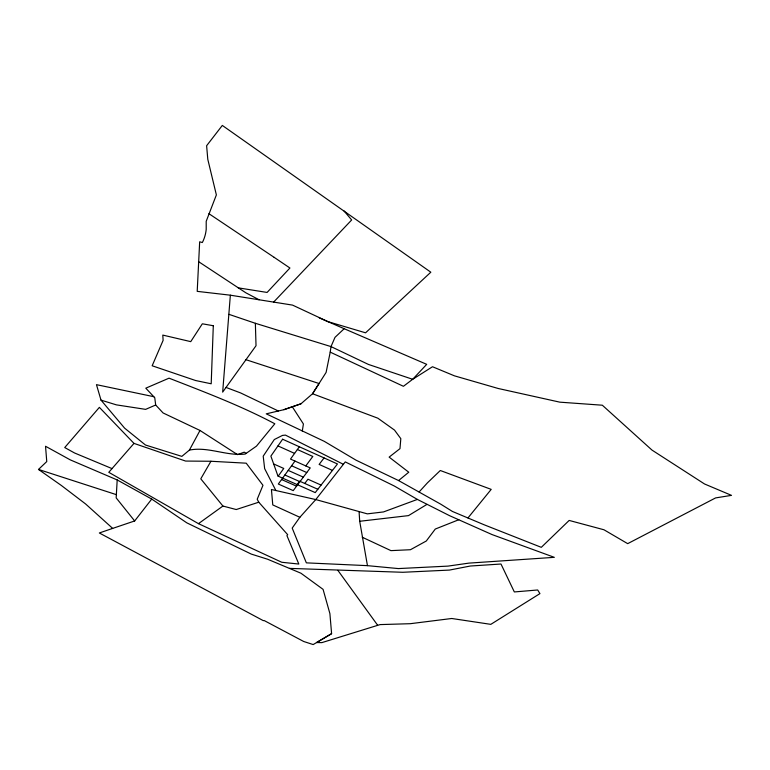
<?xml version="1.0" encoding="UTF-8"?>
<svg xmlns="http://www.w3.org/2000/svg" width="770" height="770" viewBox="0 0 770 770"><rect width="100%" height="100%" fill="white"/><g stroke="black" fill="none" stroke-linecap="round" stroke-linejoin="round"><path stroke-width="1.16" d="M134.663 520.953L116.174 497.882L117.194 479.941L70.234 459.854L45.536 446.263L46.758 461.567L38.5 469.44L61.369 485.485L85.663 504.013L112.68 528.393L134.663 520.953L151.738 499.075L186.773 522.82L251.29 554.092L267.585 559.222L300.926 573.207L323.073 589.358L329.897 613.623L331.601 633.662L313.178 644.567L303.707 641.497L264.168 620.543L263.263 620.63L99.33 532.975L112.68 528.393M228.969 314.343L255.361 323.294L256.025 345.72L222.665 392.123L230.355 295.189L197.207 291.358L199.671 241.79L202.308 242.531L202.799 241.616A62.938 47.076 28.4 0 0 206.206 229.364L206.206 221.298L216.37 194.906L207.794 159.323L206.62 145.732L222.318 125.433L430.825 272.205L365.567 332.813L327.914 321.629L292.552 305.113L230.355 295.189M330.214 352.131L331.004 346.596L334.998 337.356L344.18 328.713L426.705 364.345L412.682 379.292L403.432 386.299L330.214 352.131L326.105 372.411L312.543 393.749L300.974 403.788L283.918 409.678L266.256 413.837L324.257 441.335L356.077 460.2L398.571 480.557L440.7 504.157L452.442 511.463L484.253 524.832L541.3 547.335L569.165 520.433L603.959 529.77L627.685 543.649L715.609 497.911L731.5 495.36L704.54 483.983L651.997 450.094L602.332 405.213L559.828 402.161L498.161 388.475L454.464 375.847L432.509 366.741L412.682 379.292L368.406 364.422L331.004 346.596L255.361 323.294M302.292 431.094L303.409 423.972L292.302 406.791M189.42 450.084L199.998 430.459L163.086 412.961L155.684 405.001L154.751 397.724L145.799 388.176L169.044 378.166C204.781 392.123 240.904 405.752 274.823 423.769L256.487 446.119L245.178 454.059C226.467 456.264 208.227 446.34 189.42 450.084L181.845 456.379L145.463 445.012L124.624 428.149L101.005 400.131L96.462 384.654L153.788 396.694M210.941 461.259L200.778 478.825L222.915 506.054L236.236 509.538L258.758 502.204L287.682 534.678L286.921 535.602L298.818 564.044L281.772 562.273L198.468 523.658L108.782 472.318L133.99 443.395L185.609 461.066L210.941 461.259L246.227 463.184L262.974 485.302L257.209 499.239L258.758 502.204M299.857 517.286L292.196 528.085L306.354 562.86L367.454 565.652L398.369 568.578L447.967 566.114L468.911 563.12L554.333 557.336L492.011 534.563L449.622 515.698L417.378 499.422L394.317 486.014L345.268 461.904L315.787 499.566L299.857 517.286L272.772 504.918L271.435 489.518L315.787 499.566L367.348 513.86L383.537 511.925L417.378 499.422M278.191 476.178L283.755 468.449L273.658 463.954M299.347 446.773L290.502 459.074L310.243 467.91L293.235 490.625L278.317 484.032L294.977 461.076M305.786 465.917L312.803 456.466L297.374 449.516M297.153 484.59L299.684 481.202L317.827 489.268M304.747 483.464L307.942 479.229L321.071 485.081M324.055 457.919L319.136 464.425L332.447 470.412M467.987 517.912L491.202 489.374L440.305 470.508L427.437 482.838L419.121 491.953M273.639 302.09L351.669 219.96L344.036 210.941M398.571 480.557L408.764 472.222L389.139 457.111L399.986 448.65L400.814 438.659L394.5 430.083L377.829 418.187L312.543 393.749L319.05 383.518L245.861 359.667M198.468 523.658L222.915 506.054M426.907 504.417L408.514 515.611L359.706 521.28L367.454 565.652M331.601 633.662L316.557 642.546L321.822 642.632L380.091 624.595L410.246 623.7L451.74 618.493L490.817 624.354L539.934 593.612L537.691 589.984L514.331 591.947L500.991 564.015L470.287 566.027L449.43 570.079L402.806 572.283L289.405 568.375M155.684 405.001L145.645 409.37L116.405 404.866L101.005 400.131M458.824 519.721L435.281 529.048L426.282 541.012L410.449 549.722L390.958 550.637L362.247 537.229M283.918 409.678L300.974 403.788M238.257 287.855L267.094 292.436L289.924 268.008L274.13 257.334M226.024 387.425L240.606 392.931L278.336 410.997M38.5 469.44L116.395 494.658M112.025 468.603L74.555 452.981L64.728 447.553L99.378 407.359L133.99 443.395M319.29 317.875L344.18 328.713M281.579 479.537L296.565 486.178M284.881 474.994L299.934 481.683M291.58 465.763L306.768 472.549M288.211 470.403L303.332 477.14M277.96 445.917L294.583 453.395M259.076 299.771L245.871 292.812L198.679 261.723M343.372 464.31L285.439 435.108L282.475 435.416L274.303 439.545L263.205 456.167L264.649 468.632L275.872 490.519M117.194 479.941L151.738 499.075M246.188 453.338L244.234 452.163L237.526 454.637L199.998 430.459M208.901 213.675L274.13 257.334M337.876 570.358L377.589 625.163M359.099 511.992L359.706 521.28M213.3 325.729L211.201 383.787L195.561 380.515L152.162 365.769L163.115 340.359L162.797 335.094L190.739 341.639L202.346 323.795L213.3 325.729M282.619 439.227L270.876 456.11L277.96 476.072L315.238 492.608L337.453 463.964L282.619 439.227"/></g></svg>
